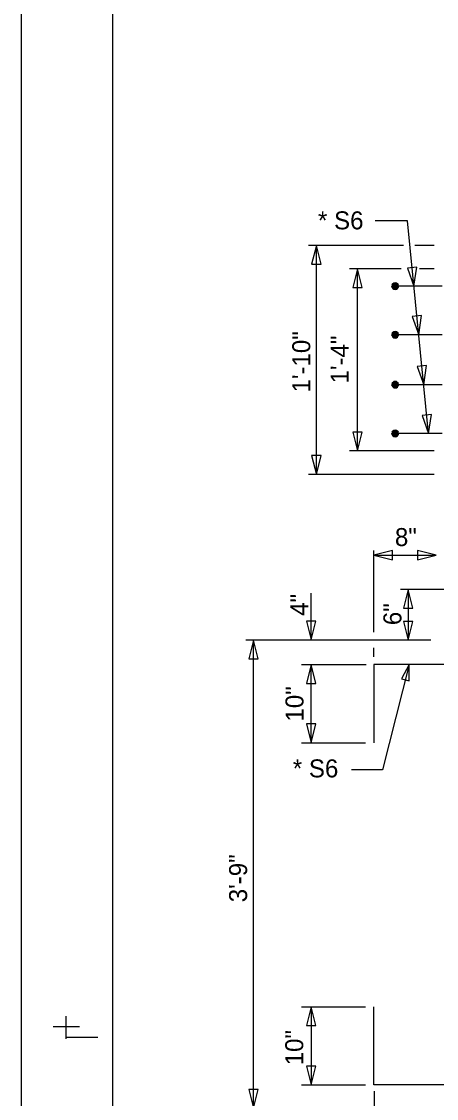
# Model space of a CAD drawing. Extents: x -0.5 to 35.3, y -1.7 to 25.9.
# Drawn here: x 0 to 3.32, y 4.51 to 13.13 of the extents above; entities that cross this region are included whole.
import ezdxf

# ---------------------------------------------------------------- set-up
doc = ezdxf.new("R2010")
doc.units = 0
for name, color, linetype in [('Arrowhead Terminators CELL', 7, 'Continuous'), ('P_SMU_Rebar_S_Bar', 7, 'Continuous'), ('Plan Sheet CELL', 7, 'Continuous'), ('Plot Shape CELL', 7, 'Continuous'), ('Sheet Plan CELL', 7, 'Continuous'), ('SMU_Dimension Lines', 7, 'Continuous'), ('SMU_Text', 7, 'Continuous'), ('SMU_User Information Notes', 7, 'Continuous')]:
    doc.layers.add(name, color=color, linetype=linetype)

msp = doc.modelspace()

# ---------------------------------------------------------------- linework, layer by layer
at = {"layer": 'Arrowhead Terminators CELL'}
for points in [[(2.3586, 11.3409), (2.3211, 11.1909), (2.3961, 11.1909)], [(2.3586, 11.3409), (2.3211, 11.1909), (2.3961, 11.1909)], [(2.6871, 11.1534), (2.6496, 11.0034), (2.7246, 11.0034)], [(2.6871, 11.1534), (2.6496, 11.0034), (2.7246, 11.0034)], [(3.1395, 11.0143), (3.162, 11.1672), (3.0874, 11.1598)], [(3.1781, 10.6259), (3.2006, 10.7789), (3.1259, 10.7715)], [(3.2178, 10.2259), (3.2403, 10.3789), (3.1656, 10.3715)], [(3.2566, 9.8343), (3.2791, 9.9872), (3.2045, 9.9798)], [(2.6871, 9.695), (2.7246, 9.845), (2.6496, 9.845)], [(2.3586, 9.5075), (2.3961, 9.6575), (2.3211, 9.6575)], [(2.8184, 8.8613), (2.9684, 8.8238), (2.9684, 8.8988)], [(3.3184, 8.8613), (3.1684, 8.8988), (3.1684, 8.8238)], [(3.0929, 8.5865), (3.0554, 8.4365), (3.1304, 8.4365)], [(2.3168, 8.1828), (2.3543, 8.3328), (2.2793, 8.3328)], [(3.0929, 8.1802), (3.1304, 8.3302), (3.0554, 8.3302)], [(1.8562, 8.1802), (1.8187, 8.0302), (1.8937, 8.0302)], [(2.3168, 7.9835), (2.2793, 7.8335), (2.3543, 7.8335)], [(3.1002, 7.9835), (3.0393, 7.8699), (3.0999, 7.8546)], [(2.3168, 7.3583), (2.3543, 7.5083), (2.2793, 7.5083)], [(2.3168, 5.2428), (2.2793, 5.0928), (2.3543, 5.0928)], [(2.3168, 4.6177), (2.3543, 4.7677), (2.2793, 4.7677)], [(1.8562, 4.4302), (1.8937, 4.5802), (1.8187, 4.5802)]]:
    msp.add_lwpolyline(points, close=True, dxfattribs=at)
at = {"layer": 'P_SMU_Rebar_S_Bar'}
for p, q in [((3.364, 11.0143), (2.989, 11.0143)), ((3.364, 10.6259), (2.989, 10.6259)), ((3.364, 10.2259), (2.989, 10.2259)), ((3.364, 9.8343), (2.989, 9.8343))]:
    msp.add_line(p, q, dxfattribs=at)
for points in [[(2.989, 10.9878), (2.9991, 10.9899), (3.0077, 10.9956), (3.0134, 11.0041), (3.0154, 11.0143), (3.0134, 11.0244), (3.0077, 11.033), (2.9992, 11.0386), (2.989, 11.0407), (2.979, 11.0386), (2.9704, 11.033), (2.9646, 11.0244), (2.9626, 11.0143), (2.9646, 11.0041), (2.9703, 10.9956), (2.9789, 10.9899), (2.989, 10.9878), (2.989, 11.0143), (2.989, 11.0407), (2.9992, 11.0386), (2.989, 11.0143), (3.0077, 11.033), (3.0134, 11.0244), (2.989, 11.0143), (3.0154, 11.0143), (3.0134, 11.0041), (2.989, 11.0143), (3.0077, 10.9956), (2.9991, 10.9899), (2.989, 11.0143), (2.9789, 10.9899), (2.9703, 10.9956), (2.989, 11.0143), (2.9646, 11.0041), (2.9626, 11.0143), (2.989, 11.0143), (2.9646, 11.0244), (2.9704, 11.033), (2.989, 11.0143), (2.979, 11.0386)], [(2.989, 10.5995), (2.9991, 10.6015), (3.0077, 10.6072), (3.0134, 10.6158), (3.0154, 10.6259), (3.0134, 10.636), (3.0077, 10.6446), (2.9992, 10.6503), (2.989, 10.6523), (2.979, 10.6503), (2.9704, 10.6446), (2.9646, 10.6361), (2.9626, 10.6259), (2.9646, 10.6158), (2.9703, 10.6073), (2.9789, 10.6015), (2.989, 10.5995), (2.989, 10.6259), (2.989, 10.6523), (2.9992, 10.6503), (2.989, 10.6259), (3.0077, 10.6446), (3.0134, 10.636), (2.989, 10.6259), (3.0154, 10.6259), (3.0134, 10.6158), (2.989, 10.6259), (3.0077, 10.6072), (2.9991, 10.6015), (2.989, 10.6259), (2.9789, 10.6015), (2.9703, 10.6073), (2.989, 10.6259), (2.9646, 10.6158), (2.9626, 10.6259), (2.989, 10.6259), (2.9646, 10.6361), (2.9704, 10.6446), (2.989, 10.6259), (2.979, 10.6503)], [(2.989, 10.1995), (2.9991, 10.2015), (3.0077, 10.2072), (3.0134, 10.2158), (3.0154, 10.2259), (3.0134, 10.236), (3.0077, 10.2446), (2.9992, 10.2503), (2.989, 10.2523), (2.979, 10.2503), (2.9704, 10.2446), (2.9646, 10.2361), (2.9626, 10.2259), (2.9646, 10.2158), (2.9703, 10.2073), (2.9789, 10.2015), (2.989, 10.1995), (2.989, 10.2259), (2.989, 10.2523), (2.9992, 10.2503), (2.989, 10.2259), (3.0077, 10.2446), (3.0134, 10.236), (2.989, 10.2259), (3.0154, 10.2259), (3.0134, 10.2158), (2.989, 10.2259), (3.0077, 10.2072), (2.9991, 10.2015), (2.989, 10.2259), (2.9789, 10.2015), (2.9703, 10.2073), (2.989, 10.2259), (2.9646, 10.2158), (2.9626, 10.2259), (2.989, 10.2259), (2.9646, 10.2361), (2.9704, 10.2446), (2.989, 10.2259), (2.979, 10.2503)], [(2.989, 9.8078), (2.9991, 9.8099), (3.0077, 9.8156), (3.0134, 9.8241), (3.0154, 9.8343), (3.0134, 9.8444), (3.0077, 9.853), (2.9992, 9.8586), (2.989, 9.8607), (2.979, 9.8586), (2.9704, 9.853), (2.9646, 9.8444), (2.9626, 9.8343), (2.9646, 9.8241), (2.9703, 9.8156), (2.9789, 9.8099), (2.989, 9.8078), (2.989, 9.8343), (2.989, 9.8607), (2.9992, 9.8586), (2.989, 9.8343), (3.0077, 9.853), (3.0134, 9.8444), (2.989, 9.8343), (3.0154, 9.8343), (3.0134, 9.8241), (2.989, 9.8343), (3.0077, 9.8156), (2.9991, 9.8099), (2.989, 9.8343), (2.9789, 9.8099), (2.9703, 9.8156), (2.989, 9.8343), (2.9646, 9.8241), (2.9626, 9.8343), (2.989, 9.8343), (2.9646, 9.8444), (2.9704, 9.853), (2.989, 9.8343), (2.979, 9.8586)], [(4.9409, 7.9835), (2.8184, 7.9835), (2.8184, 7.3583)], [(4.9409, 4.6177), (2.8184, 4.6177), (2.8184, 5.2428)]]:
    msp.add_lwpolyline(points, dxfattribs=at)
at = {"layer": 'Plan Sheet CELL'}
for p, q in [((0.3561, 4.9872), (0.3561, 5.1675)), ((0.2542, 5.0858), (0.4634, 5.0858))]:
    msp.add_line(p, q, dxfattribs=at)
at = {"layer": 'Plot Shape CELL'}
msp.add_lwpolyline([(0, 21.9996), (33.9996, 21.9996), (33.9996, 0), (0, 0)], close=True, dxfattribs=at)
at = {"layer": 'Sheet Plan CELL'}
msp.add_line((0.729, 0.45), (0.7295, 21.5496), dxfattribs=at)
at = {"layer": 'SMU_Dimension Lines'}
for p, q in [((3.056, 11.3409), (2.2956, 11.3409)), ((2.3586, 9.5075), (2.3586, 11.3409)), ((3.3008, 11.3409), (3.1469, 11.3409)), ((3.0372, 11.1534), (2.6241, 11.1534)), ((2.6871, 9.695), (2.6871, 11.1534)), ((3.3008, 11.1534), (3.1832, 11.1534)), ((3.3008, 9.695), (2.6241, 9.695)), ((3.3008, 9.5075), (2.2956, 9.5075)), ((2.8184, 8.2427), (2.8184, 8.8983)), ((2.8184, 8.8613), (3.3184, 8.8613)), ((2.3168, 8.1828), (2.3168, 8.5566)), ((3.4353, 8.5865), (3.0319, 8.5865)), ((3.0929, 8.5865), (3.0929, 8.1802)), ((3.2734, 8.1802), (1.7932, 8.1802)), ((1.8562, 4.4302), (1.8562, 8.1802)), ((3.2734, 8.1802), (2.7382, 8.1802)), ((2.8184, 8.046), (2.8184, 8.1177)), ((2.2387, 7.9835), (2.7559, 7.9835)), ((2.3168, 7.3583), (2.3168, 7.9835)), ((2.2387, 7.3583), (2.7529, 7.3583)), ((2.2387, 5.2428), (2.7529, 5.2428)), ((2.3168, 5.2428), (2.3168, 4.6177)), ((2.3168, 4.9453), (2.3168, 4.6177)), ((2.2387, 4.6177), (2.7529, 4.6177)), ((2.8205, 4.568), (2.8205, 4.4496))]:
    msp.add_line(p, q, dxfattribs=at)
for points in [[(3.2566, 9.8343), (3.0876, 11.537), (2.8296, 11.537)], [(3.1002, 7.9835), (2.8879, 7.1414), (2.6391, 7.1414)]]:
    msp.add_lwpolyline(points, dxfattribs=at)
at = {"layer": 'SMU_User Information Notes'}
msp.add_line((0.3603, 5), (0.6103, 4.9997), dxfattribs=at)

# ---------------------------------------------------------------- texts
at = {"layer": 'SMU_Text'}
for s, p in [('* S6', (2.3718, 11.47)), ('8"', (2.9872, 8.9333)), ('* S6', (2.1704, 7.0806))]:
    msp.add_text(s, height=0.144, dxfattribs=at).set_placement(p)
for s, p in [('1\'-10"', (2.31, 10.1635)), ('1\'-4"', (2.6177, 10.2356)), ('4"', (2.2938, 8.3745)), ('6"', (3.0392, 8.2998)), ('10"', (2.2558, 7.5277)), ('3\'-9"', (1.8047, 6.0807)), ('10"', (2.2537, 4.7744))]:
    msp.add_text(s, height=0.144, rotation=90, dxfattribs=at).set_placement(p)

doc.saveas('drawing.dxf')
